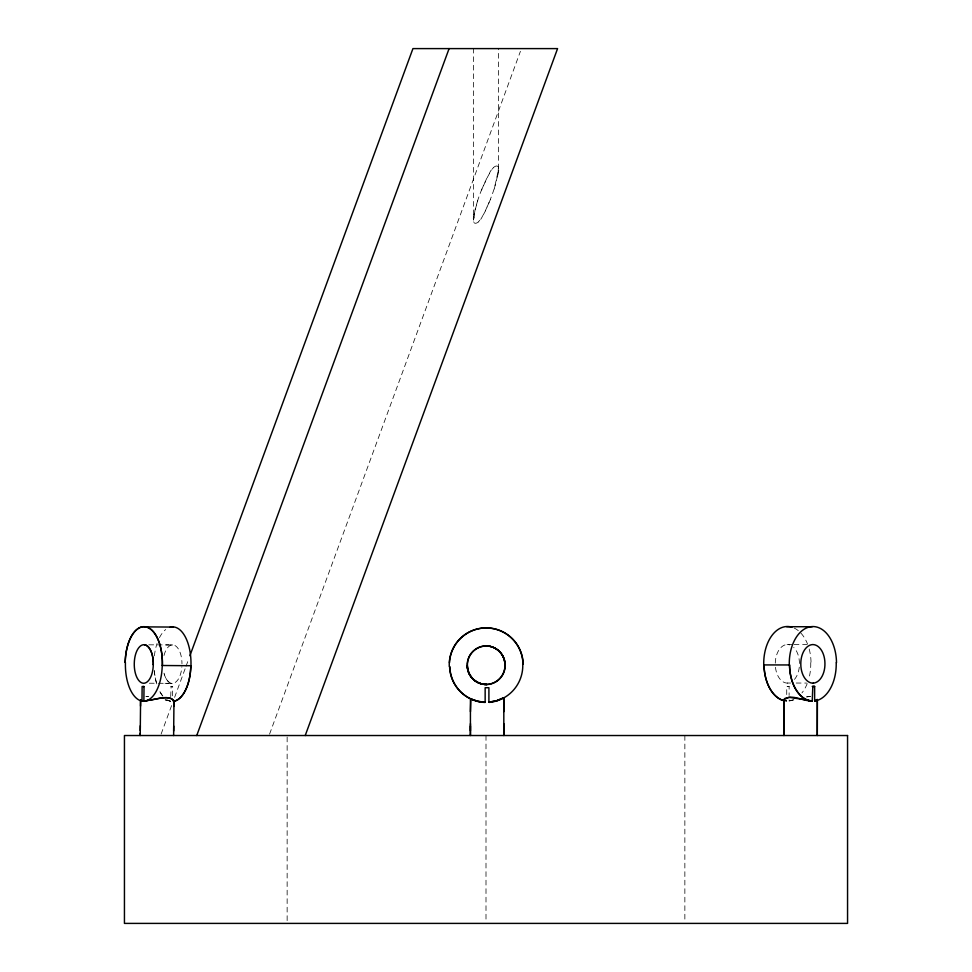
<?xml version="1.0" encoding="UTF-8"?>
<svg xmlns="http://www.w3.org/2000/svg" width="972" height="972" viewBox="0 0 972 972"><rect width="100%" height="100%" fill="white"/><g stroke="black" fill="none" stroke-linecap="round" stroke-linejoin="round"><path stroke-width="0.73" stroke-dasharray="4.86 3.65" d="M786.141 700.885L786.7 700.022M786.713 694.555L786.725 686.378L789.13 686.378L789.118 695.417M789.106 700.836C800.636 698.139 790.127 702.027 789.106 699.937M170.708 696.632L171.096 686.706M172.615 695.831L172.7 686.73L171.983 686.718M489.402 173.696A43.351 19.817 -63.9 0 0 486.802 178.496L481.492 190.038A80.53 37.082 -63.9 0 0 477.738 200.341L474.385 212.99L473.643 221.823M498.357 167.512L498.053 173.867L494.238 189.005L498.454 169.772L498.466 48.6M474.154 214.229C470.412 227.582 479.099 224.508 482.683 215.723M497.846 175.106C501.759 161.17 492.67 165.289 489.317 173.611M477.762 200.329L475.515 208.02A57.336 26.366 -63.9 0 0 474.931 210.523L473.534 220.085L473.534 48.6M161.109 734.115L172.53 703.011M174.608 697.361L185.725 667.12M186.029 666.27L188.86 658.566M269.56 734.164L520.421 51.322M481.492 190.038L486.705 178.435M492.245 169.104L493.642 167.366M479.755 220.231L478.358 221.968M806.505 696.9L810.527 696.426M806.894 696.839L810.186 696.438M775.292 663.159A19.112 12.223 -89.8 0 1 787.053 644.521L792.69 644.618M794.112 644.618L806.869 644.643M787.405 683.024L790.601 683.037M796.214 683.037L806.541 683.061M787.332 686.378L789.13 686.378M165.544 644.91L168.946 644.934M148.801 644.813L172.955 644.971M170.598 683.365L172.202 683.377M149.324 683.219L156.869 683.267M158.387 683.28L171.959 683.365A19.076 9.611 -89.6 0 0 181.886 666.671M165.033 683.328L168.8 683.352M170.732 644.946L172.712 644.958M170.951 686.706L171.619 686.718M170.926 686.706L172.7 686.73M786.7 700.933L785.971 700.861M165.398 699.925L170.659 701.152L165.082 699.84M684.859 735.525L684.859 921.906M486 735.525L486 921.906M287.141 737.019L287.141 921.906M485.38 210.948A43.376 20.072 -63.9 0 1 482.756 215.796M494.08 189.03A80.53 36.912 -63.9 0 1 490.362 199.284M794.197 628.07A36.887 23.656 -89.9 0 1 807.598 644.193M809.178 649.004A36.887 23.656 -89.9 0 1 811.037 662.71M810.745 662.71A36.948 23.668 -89.9 0 1 808.668 679.331M807.21 683.62A36.948 23.668 -89.9 0 1 801.936 692.927M793.31 699.816A36.948 23.668 -89.9 0 1 789.106 700.982M775.462 667.29A19.076 12.199 -89.9 0 0 787.709 683.109A19.112 12.223 -89.9 0 0 789.92 682.648M794.452 679.416A19.112 12.223 -89.9 0 0 799.446 663.244A19.076 12.186 -89.9 0 0 793.711 647.413M787.028 644.521A19.076 12.186 -89.9 0 1 789.665 644.898M786.7 701.079A36.912 23.607 89.9 0 1 786.141 701.031M154.354 655.845A36.875 18.565 -89.6 0 1 157.051 643.452M159.457 637.681A36.875 18.565 -89.6 0 1 165.714 629.528M166.953 699.804A36.948 18.565 -89.6 0 0 170.659 701.298A36.948 18.614 -89.6 0 1 167.391 700.059M162.907 696.159A36.948 18.565 -89.6 0 1 159.311 690.448M156.759 683.887A36.948 18.565 -89.6 0 1 154.378 671.154M162.567 695.758A36.948 18.614 -89.6 0 1 159.687 691.262M156.334 682.551A36.948 18.614 -89.6 0 1 154.256 670.303M163.989 673.171A19.112 9.623 -89.7 0 0 171.959 683.45A19.112 9.623 -89.6 0 1 164.207 674.009M163.989 655.493A19.076 9.611 -89.6 0 1 172.955 644.886A19.112 9.623 -89.6 0 1 181.971 663.73M490.508 199.296L485.295 210.9L490.508 199.296M146.055 696.62L148.364 696.438L146.055 696.62"/><path stroke-width="1.46" d="M470.424 730.774L470.424 725.999M503.824 706.887L503.824 702.1M783.954 701.116L783.894 735.525L784.003 699.852C791.05 693.097 803.382 701.505 812.215 700.97L812.835 686.414M813.187 686.414L814.645 686.414L814.621 700.873L817.318 699.403L817.294 735.525L817.355 701.177M470.448 723.605L470.424 735.525L470.424 699.706M503.788 711.662L503.824 697.75L496.449 700.8L488.904 702.185L488.904 687.726L485.15 687.726L485.15 702.294L477.884 701.359L470.922 698.965M140.247 733.095L140.223 735.525L140.588 699.876M140.527 706.097L140.563 701.177M173.672 730.98L173.721 726.072M140.272 730.64L140.32 725.732M140.648 700.144L141.985 700.958L142.131 686.499L144.026 686.548L143.88 701.104L152.045 699.779M173.624 735.525L173.976 700.642C168.691 695.211 159.347 698.601 152.713 699.633M173.915 706.437L173.964 701.517M173.49 701.128C171.522 695.247 159.177 698.37 153.722 699.415M189.917 655.711L412.942 48.6L557.576 48.6L305.22 735.525M196.745 735.525L449.1 48.6M816.784 700.119L814.621 700.873M502.913 698.261L503.678 697.847L503.046 698.2M503.788 697.762L496.741 700.715L488.904 702.185M153.394 699.488L143.88 701.104M786.7 626.709L812.215 626.746M763.931 664.921L789.446 664.957M812.24 686.414L814.645 686.414M144.743 626.879L173.417 627.074M144.026 686.548L143.346 686.524M485.15 702.294L477.544 701.286L470.691 698.856M812.215 700.97L802.362 699.33M801.961 699.245L789.203 697.349L784.611 698.564L783.967 699.706L784.841 700.581L784.003 699.852M141.985 700.958L140.624 700.059M470.448 711.662L470.861 698.941M471.068 699.038L471.177 699.087A36.9 36.9 0 0 1 449.793 666.853M503.788 723.618L503.812 735.525L503.824 699.706M449.271 666.342A36.875 36.875 0 0 1 484.943 627.912A36.875 36.875 0 0 1 522.972 664.01M485.137 702.44A36.9 36.9 0 0 1 449.586 666.33M449.453 662.819A36.887 36.887 0 0 1 486.923 627.948A36.887 36.887 0 0 1 523.167 664.083M522.754 664.083A36.948 36.948 0 0 1 489.11 702.404M486.68 684.458A19.076 19.076 0 0 1 467.216 665.771A19.112 19.112 0 0 1 485.49 645.894A19.076 19.076 0 0 1 504.966 664.581A19.112 19.112 0 0 1 486.68 684.458A19.076 19.076 0 0 1 467.204 665.771M486.863 684.531A19.076 19.076 0 0 1 467.398 665.832A19.112 19.112 0 0 1 485.672 645.955A19.076 19.076 0 0 1 505.148 664.641A19.112 19.112 0 0 1 486.863 684.531A19.076 19.076 0 0 1 467.398 665.832M485.49 645.882A19.076 19.076 0 0 1 504.966 664.581M789.288 664.982A36.887 23.62 -89.9 0 1 812.215 626.576A36.887 23.62 -89.9 0 1 836.503 662.758M763.737 664.933A36.887 23.656 -89.9 0 1 791.961 627.207M785.024 700.885A36.912 23.607 89.9 0 1 764.028 664.921A36.9 23.595 -89.9 0 0 784.623 700.812M836.212 662.758A36.948 23.632 -89.9 0 1 814.621 701.019M813.224 683.146A19.076 12.199 -89.9 0 1 800.807 664.423A19.112 12.223 -89.9 0 1 812.543 644.57A19.076 12.186 -89.9 0 1 824.936 663.281A19.112 12.223 -89.9 0 1 813.212 683.146M170.039 627.244A36.887 18.541 -89.6 0 1 190.962 665.723L162.227 665.504A36.9 18.59 -89.6 0 1 143.856 701.249M173.429 701.359A36.912 18.59 -89.6 0 0 190.828 665.698A36.9 18.577 -89.6 0 1 174.182 701.213M125.181 662.43A36.887 18.614 -89.6 0 1 144.743 626.721A36.887 18.614 -89.6 0 1 162.36 665.516A36.875 18.565 -89.6 0 0 144.743 626.721A36.875 18.565 -89.6 0 0 125.218 662.442M141.985 701.104A36.948 18.614 -89.6 0 1 125.424 662.442M153.284 664.763A19.076 9.599 -89.6 0 1 143.285 683.255A19.112 9.623 -89.6 0 1 134.282 663.183A19.076 9.623 -89.6 0 1 144.281 644.691A19.112 9.623 -89.6 0 1 153.284 664.763A19.112 9.623 -89.7 0 0 144.281 644.691M847.56 735.525L124.44 735.525L124.44 923.4L847.56 923.4L847.56 735.525M789.531 664.957A36.924 23.607 -89.9 0 0 812.203 701.128A36.9 23.595 -89.9 0 1 789.531 664.957"/></g></svg>
